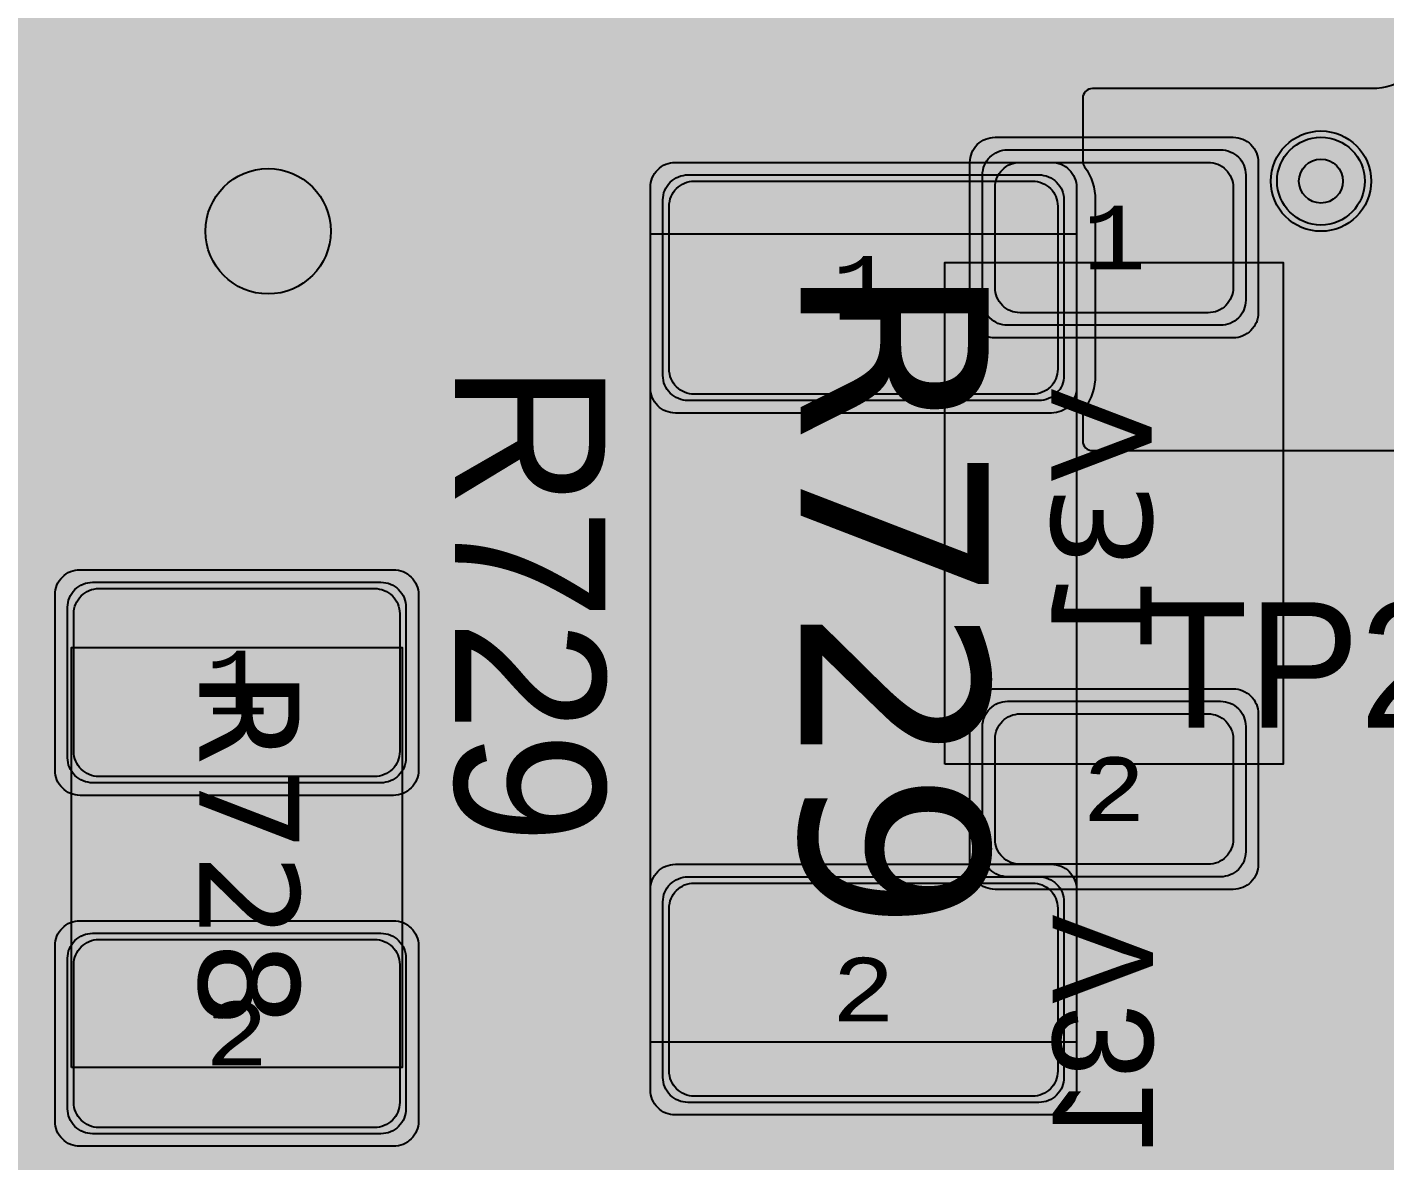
# Model space of a CAD drawing. Extents: x -28 to 199, y -61 to 255.
# Drawn here: x 42.08 to 52.91, y 197.58 to 206.63 of the extents above; entities that cross this region are included whole.
import ezdxf
from ezdxf.enums import TextEntityAlignment as Align

# ---------------------------------------------------------------- set-up
doc = ezdxf.new("R2010")
doc.units = 0
doc.header["$MEASUREMENT"] = 0
for name, color, linetype in [('ASSEMBLY_OUTLINES_BTM', 191, 'CONTINUOUS'), ('ASSEMBLY_OUTLINES_TOP', 102, 'CONTINUOUS'), ('ASSEMBLY_PART_NUMBERS_BTM', 191, 'CONTINUOUS'), ('ASSEMBLY_PART_NUMBERS_TOP', 102, 'CONTINUOUS'), ('ASSEMBLY_REF_DES_BTM', 191, 'CONTINUOUS'), ('ASSEMBLY_REF_DES_TOP', 102, 'CONTINUOUS'), ('DRILL_DRAWING', 21, 'CONTINUOUS'), ('GENERATED_SILKSCREEN_BTM', 255, 'CONTINUOUS'), ('GENERATED_SILKSCREEN_TOP', 140, 'CONTINUOUS'), ('MOUNTING_HOLES_LAYER_2', 42, 'CONTINUOUS'), ('MOUNTING_HOLES_LAYER_3', 42, 'CONTINUOUS'), ('MOUNTING_HOLES_LAYER_BOT21', 42, 'CONTINUOUS'), ('MOUNTING_HOLES_LAYER_TOP', 42, 'CONTINUOUS'), ('PART_PADS_SMD_BTM', 10, 'CONTINUOUS'), ('PART_PADS_SMD_TOP', 150, 'CONTINUOUS'), ('PIN_NUMBERS_BTM', 8, 'CONTINUOUS'), ('PIN_NUMBERS_TOP', 8, 'CONTINUOUS'), ('PLACEMENT_OUTLINES_BTM', 222, 'CONTINUOUS'), ('PLACEMENT_OUTLINES_TOP', 130, 'CONTINUOUS'), ('PLANE_DATA_LAYER_TOP', 150, 'CONTINUOUS'), ('PLANE_SHAPES_LAYER_2', 230, 'CONTINUOUS'), ('PLANE_SHAPES_LAYER_3', 81, 'CONTINUOUS'), ('PLANE_SHAPES_LAYER_TOP', 150, 'CONTINUOUS'), ('SILKSCREEN_OUTLINES_BTM', 211, 'CONTINUOUS'), ('SILKSCREEN_OUTLINES_TOP', 150, 'CONTINUOUS'), ('SILKSCREEN_REF_DES_BTM', 211, 'CONTINUOUS'), ('SILKSCREEN_REF_DES_TOP', 150, 'CONTINUOUS'), ('SOLDERMASK_PADS_BTM', 12, 'CONTINUOUS'), ('SOLDERMASK_PADS_TOP', 180, 'CONTINUOUS'), ('SOLDERPASTE_PADS_BTM', 12, 'CONTINUOUS'), ('SOLDERPASTE_PADS_TOP', 180, 'CONTINUOUS'), ('TRACES_LAYER_2', 230, 'CONTINUOUS'), ('TRACES_LAYER_3', 81, 'CONTINUOUS'), ('TRACES_LAYER_BOTTOM', 10, 'CONTINUOUS'), ('TRACES_LAYER_TOP', 150, 'CONTINUOUS'), ('VIA_HOLES_LAYER_2', 30, 'CONTINUOUS'), ('VIA_HOLES_LAYER_3', 30, 'CONTINUOUS'), ('VIA_HOLES_LAYER_BOTTOM', 30, 'CONTINUOUS'), ('VIA_HOLES_LAYER_TOP', 30, 'CONTINUOUS'), ('VIA_PADS_LAYER_2', 230, 'CONTINUOUS'), ('VIA_PADS_LAYER_3', 81, 'CONTINUOUS'), ('VIA_PADS_LAYER_BOTTOM', 10, 'CONTINUOUS'), ('VIA_PADS_LAYER_TOP', 150, 'CONTINUOUS')]:
    doc.layers.add(name, color=color, linetype=linetype)
doc.styles.add('COURIER_NEW', font='COUR.TTF')
doc.styles.add('VERDANA', font='verdana.TTF')
doc.styles.add('VERIBEST_GERBER_0', font='txt')

msp = doc.modelspace()

# ---------------------------------------------------------------- hatches: boundary and pattern name
at = {"layer": 'MOUNTING_HOLES_LAYER_2'}
h = msp.add_hatch(color=256, dxfattribs=at)
edge = h.paths.add_edge_path()
edge.add_arc((44, 205), 0.5, 0, 360)
at = {"layer": 'MOUNTING_HOLES_LAYER_3'}
h = msp.add_hatch(color=256, dxfattribs=at)
edge = h.paths.add_edge_path()
edge.add_arc((44, 205), 0.5, 0, 360)
at = {"layer": 'MOUNTING_HOLES_LAYER_BOT21'}
h = msp.add_hatch(color=256, dxfattribs=at)
edge = h.paths.add_edge_path()
edge.add_arc((44, 205), 0.5, 0, 360)
at = {"layer": 'MOUNTING_HOLES_LAYER_TOP'}
h = msp.add_hatch(color=256, dxfattribs=at)
edge = h.paths.add_edge_path()
edge.add_arc((44, 205), 0.5, 0, 360)
at = {"layer": 'PLANE_DATA_LAYER_TOP'}
msp.add_hatch(color=256, dxfattribs=at).paths.add_polyline_path([(59.5, 208.6738, 0.414213562373095), (59.4238, 208.75), (54.8262, 208.75, 0.414213562373095), (54.75, 208.6738), (54.75, 206.250008, -0.414213562373095), (54.749992, 206.25), (53.148147, 206.25, 0.1594073222067743), (53.103112, 206.235268, -0.1594069065060631), (52.807608, 206.138601), (50.5762, 206.138601, 0.414213562373095), (50.5, 206.062401), (50.5, 205.55861, 0.1579723180388247), (50.514481, 205.51392, -0.1579736474302202), (50.6, 205.25), (50.6, 203.85, -0.1579736474302071), (50.514481, 203.58608, 0.1579723180389022), (50.5, 203.54139), (50.5, 203.3262, 0.414213562373095), (50.5762, 203.25), (54.749992, 203.25, -0.414213562373095), (54.75, 203.249992), (54.75, 202.0762, 0.414213562373095), (54.8262, 202), (55.937927, 202, 0.414213562373095), (56.014127, 202.0762), (56.014127, 202.076202, 0.0405672307519167), (56.013127, 202.088506, -0.0405733412202087), (56, 202.25, -0.9999999999999999), (58, 202.25, -0.0405733412202087), (57.986873, 202.088506, 0.0405672307519167), (57.985873, 202.076202), (57.985873, 202.0762, 0.414213562373095), (58.062073, 202), (59.4238, 202, 0.414213562373095), (59.5, 202.0762)], flags=0)
for points in [[(50.1, 205.2), (50.673369, 205.304514)], [(50.1, 203.9), (50.673367, 203.795475)]]:
    msp.add_hatch(color=256, dxfattribs=at).paths.add_polyline_path(points, is_closed=False, flags=0)
at = {"layer": 'PLANE_SHAPES_LAYER_2'}
h = msp.add_hatch(color=256, dxfattribs=at)
h.paths.add_polyline_path([(169.5, 129.25), (149.5, 129.25), (142.25, 122), (142.25, 90.5), (147.5, 90.5), (147.5, 80), (154, 80), (154, 69.25), (131.75, 69.25), (131.75, 73.25), (121.25, 73.25), (121.25, 81), (110.5, 81), (110.5, 125.75), (106.5, 125.75), (106.5, 128.75), (93.5, 128.75), (93.5, 120.25), (91.75, 120.25), (91.75, 121.5), (80, 121.5), (80, 118.25), (73.25, 118.25), (73.25, 124.5), (67.5, 124.5), (67.5, 128), (57.75, 128), (57.75, 120.25), (55.25, 120.25), (55.25, 121.5), (47.5, 121.5), (47.5, 119), (35, 119), (35, 134.75), (32.75, 134.75), (32.75, 159.75), (29.25, 159.75), (29.25, 175.25), (22.5, 175.25), (22.5, 195.25), (17.25, 195.25), (17.25, 198), (22.5, 198), (22.5, 216.5), (40.25, 216.5), (40.25, 235.5), (54.5, 235.5), (54.5, 254), (87.25, 254), (87.25, 236.25), (86.25, 236.25), (86.25, 228.75), (81, 228.75), (81, 218.75), (95.25, 218.75), (95.25, 194.5), (87, 194.5), (87, 172), (131.1, 172), (131.1, 208.75), (115.5, 208.75), (115.5, 213.75), (106.75, 213.75), (106.75, 218.75), (110.25, 222.25), (110.25, 226.25), (142.5, 226.25), (142.5, 221.5), (160.5, 221.5), (160.5, 240.75), (169.5, 240.75)])
h.paths.add_polyline_path([(35.5, 149.5), (41.75, 149.5), (41.75, 152), (39.25, 152), (39.25, 154), (37.75, 154), (37.75, 152), (35.5, 152)], flags=16)
h.paths.add_polyline_path([(37.5, 125.75), (37.5, 128.75), (42.75, 128.75), (42.75, 125.75)], flags=16)
h.paths.add_polyline_path([(52, 127.75), (52, 130.75), (54.25, 130.75), (54.25, 127.75)], flags=16)
h.paths.add_polyline_path([(50.75, 219.5), (50.75, 226.5), (71.75, 226.5), (71.75, 219.5)], flags=16)
h.paths.add_polyline_path([(66.5, 150.75), (66.5, 177.5), (72.25, 177.5), (72.25, 150.75)], flags=16)
h.paths.add_polyline_path([(47.25, 185.25), (73, 185.25), (73, 188.25), (70.25, 188.25), (70.25, 191), (47.25, 191)], flags=16)
h.paths.add_polyline_path([(84.5, 208), (84.5, 212.75), (85, 212.75), (85, 208)], flags=16)
h.paths.add_polyline_path([(61.5, 137.25), (87.75, 137.25), (87.75, 140.5), (84.75, 140.5), (84.75, 143), (61.5, 143)], flags=16)
h.paths.add_polyline_path([(88.75, 127), (88.75, 130), (91, 130), (91, 127)], flags=16)
h.paths.add_polyline_path([(85.5, 130.25), (85.5, 132.5), (91, 132.5), (91, 130.25)], flags=16)
h.paths.add_polyline_path([(108.75, 142.25), (135.75, 142.25), (135.75, 145.75), (132.25, 145.75), (132.25, 149), (108.75, 149)], flags=16)
h.paths.add_polyline_path([(114.25, 126.75), (140.75, 126.75), (140.75, 129.75), (137.25, 129.75), (137.25, 133), (114.25, 133)], flags=16)
h.paths.add_polyline_path([(155.25, 180.25), (166.25, 180.25), (166.25, 186.25), (152.25, 186.25), (152.25, 183), (155.25, 183)], flags=16)
at = {"layer": 'PLANE_SHAPES_LAYER_3'}
h = msp.add_hatch(color=256, dxfattribs=at)
h.paths.add_polyline_path([(169.5, 129.25), (149.5, 129.25), (142.25, 122), (142.25, 90.5), (147.5, 90.5), (147.5, 80), (154, 80), (154, 69.25), (131.75, 69.25), (131.75, 73.25), (121.25, 73.25), (121.25, 81), (110.5, 81), (110.5, 125.75), (106.5, 125.75), (106.5, 128.75), (93.5, 128.75), (93.5, 120.25), (91.75, 120.25), (91.75, 121.5), (80, 121.5), (80, 118.25), (73.25, 118.25), (73.25, 124.5), (67.5, 124.5), (67.5, 127.75), (58.25, 127.75), (58.25, 130.25), (88.75, 130.25), (88.75, 127), (91, 127), (91, 132.5), (55, 132.5), (55, 131.25), (52, 131.25), (52, 127.75), (55, 127.75), (55, 127.25), (57.75, 127.25), (57.75, 120.25), (55.25, 120.25), (55.25, 121.5), (47.5, 121.5), (47.5, 119), (35, 119), (35, 134.75), (32.75, 134.75), (32.75, 159.75), (29.25, 159.75), (29.25, 175.25), (22.5, 175.25), (22.5, 195.25), (17.25, 195.25), (17.25, 198), (22.5, 198), (22.5, 216.5), (40.25, 216.5), (40.25, 235.5), (54.5, 235.5), (54.5, 254), (87.25, 254), (87.25, 236.25), (86.25, 236.25), (86.25, 228.75), (81, 228.75), (81, 218.75), (95.25, 218.75), (95.25, 194.5), (87, 194.5), (87, 172), (131.1, 172), (131.1, 208.75), (115.5, 208.75), (115.5, 213.75), (106.75, 213.75), (106.75, 218.75), (110.25, 222.25), (110.25, 226.25), (142.5, 226.25), (142.5, 221.5), (160.5, 221.5), (160.5, 240.75), (169.5, 240.75)])
h.paths.add_polyline_path([(35.5, 149.5), (41.75, 149.5), (41.75, 152), (39.25, 152), (39.25, 154), (37.75, 154), (37.75, 152), (35.5, 152)], flags=16)
h.paths.add_polyline_path([(37.5, 125.75), (37.5, 128.75), (42.75, 128.75), (42.75, 125.75)], flags=16)
h.paths.add_polyline_path([(50.75, 219.5), (50.75, 226.5), (71.75, 226.5), (71.75, 219.5)], flags=16)
h.paths.add_polyline_path([(66.5, 150.75), (66.5, 177.5), (72.25, 177.5), (72.25, 150.75)], flags=16)
h.paths.add_polyline_path([(47.25, 185.25), (73, 185.25), (73, 188.25), (70.25, 188.25), (70.25, 191), (47.25, 191)], flags=16)
h.paths.add_polyline_path([(84.5, 208), (84.5, 212.75), (85, 212.75), (85, 208)], flags=16)
h.paths.add_polyline_path([(61.5, 137.25), (87.75, 137.25), (87.75, 140.5), (84.75, 140.5), (84.75, 143), (61.5, 143)], flags=16)
h.paths.add_polyline_path([(108.75, 142.25), (135.75, 142.25), (135.75, 145.75), (132.25, 145.75), (132.25, 149), (108.75, 149)], flags=16)
h.paths.add_polyline_path([(114.25, 126.75), (140.75, 126.75), (140.75, 129.75), (137.25, 129.75), (137.25, 133), (114.25, 133)], flags=16)
h.paths.add_polyline_path([(155.25, 180.25), (166.25, 180.25), (166.25, 186.25), (152.25, 186.25), (152.25, 183), (155.25, 183)], flags=16)
at = {"layer": 'VIA_HOLES_LAYER_2'}
h = msp.add_hatch(color=256, dxfattribs=at)
edge = h.paths.add_edge_path()
edge.add_arc((52.4, 205.4), 0.175, 0, 360)
at = {"layer": 'VIA_HOLES_LAYER_3'}
h = msp.add_hatch(color=256, dxfattribs=at)
edge = h.paths.add_edge_path()
edge.add_arc((52.4, 205.4), 0.175, 0, 360)
at = {"layer": 'VIA_HOLES_LAYER_BOTTOM'}
h = msp.add_hatch(color=256, dxfattribs=at)
edge = h.paths.add_edge_path()
edge.add_arc((52.4, 205.4), 0.175, 0, 360)
at = {"layer": 'VIA_HOLES_LAYER_TOP'}
h = msp.add_hatch(color=256, dxfattribs=at)
edge = h.paths.add_edge_path()
edge.add_arc((52.4, 205.4), 0.175, 0, 360)

# ---------------------------------------------------------------- linework, layer by layer
at = {"layer": 'ASSEMBLY_OUTLINES_BTM', "const_width": 0.1}
msp.add_lwpolyline([(49.4, 200.75), (49.4, 204.75), (52.1, 204.75), (52.1, 200.75)], close=True, dxfattribs=at)
at = {"layer": 'ASSEMBLY_OUTLINES_BTM', "const_width": 0.25}
msp.add_lwpolyline([(49.6, 204.25), (51.85, 204.25)], dxfattribs=at)
at = {"layer": 'ASSEMBLY_OUTLINES_TOP', "const_width": 0.1}
msp.add_lwpolyline([(47.05, 198.53), (47.05, 204.98), (50.45, 204.98), (50.45, 198.53)], close=True, dxfattribs=at)
at = {"layer": 'ASSEMBLY_OUTLINES_TOP'}
msp.add_lwpolyline([(42.43, 198.33), (42.43, 201.68), (45.07, 201.68), (45.07, 198.33)], close=True, dxfattribs=at)
at = {"layer": 'GENERATED_SILKSCREEN_BTM'}
for points, const_width in [([(49.6, 206.25), (51.85, 206.25)], 0.25), ([(51.0568, 199.122), (51.0568, 199.1444), (51.056, 199.1492), (51.0536, 199.1532), (51.0504, 199.1572), (51.0456, 199.1588), (50.2784, 199.4188), (50.272, 199.4188), (50.2672, 199.4164), (50.2632, 199.4124), (50.26, 199.4068), (50.2592, 199.4012), (50.26, 199.3956), (50.2624, 199.3908), (50.268, 199.3876), (51.0224, 199.134), (50.268, 198.8788), (50.2624, 198.8756), (50.26, 198.8708), (50.2592, 198.8652), (50.26, 198.8596), (50.2632, 198.854), (50.2672, 198.85), (50.272, 198.8484), (50.2784, 198.8492), (51.0456, 199.1076), (51.0504, 199.11), (51.0536, 199.114), (51.056, 199.118), (51.0568, 199.122)], 0.15), ([(51.0536, 198.5444), (50.944, 198.6796), (50.94, 198.6836), (50.9376, 198.6844), (50.9352, 198.6844), (50.9296, 198.6836), (50.924, 198.6804), (50.92, 198.6764), (50.9168, 198.6716), (50.916, 198.666), (50.9176, 198.6604), (51.024, 198.53), (51.024, 198.2716), (50.9232, 198.1468), (50.7744, 198.1468), (50.6728, 198.27), (50.6728, 198.4028), (50.6712, 198.4092), (50.668, 198.4132), (50.6624, 198.4156), (50.6568, 198.4164), (50.6512, 198.4156), (50.6456, 198.4132), (50.6424, 198.4092), (50.6408, 198.4028), (50.6408, 198.27), (50.5392, 198.1468), (50.3904, 198.1468), (50.2896, 198.2716), (50.2896, 198.53), (50.396, 198.6604), (50.3976, 198.666), (50.3968, 198.6716), (50.3944, 198.6764), (50.3896, 198.6804), (50.3848, 198.6836), (50.3792, 198.6844), (50.376, 198.6844), (50.3736, 198.6836), (50.3696, 198.6796), (50.26, 198.5444), (50.2592, 198.542), (50.2584, 198.5396), (50.2576, 198.5388), (50.2568, 198.5356), (50.2568, 198.266), (50.2576, 198.262), (50.2584, 198.2604), (50.2592, 198.258), (50.26, 198.2556), (50.3696, 198.1204), (50.3736, 198.118), (50.3768, 198.1172), (50.3792, 198.1156), (50.3824, 198.1148), (50.5472, 198.1148), (50.5496, 198.1156), (50.5552, 198.1172), (50.5592, 198.118), (50.5608, 198.1204), (50.6568, 198.238), (50.7528, 198.1204), (50.7544, 198.1196), (50.756, 198.118), (50.7568, 198.1172), (50.7584, 198.1172), (50.764, 198.1156), (50.7664, 198.1148), (50.9312, 198.1148), (50.9352, 198.1156), (50.9384, 198.1172), (50.9416, 198.118), (50.944, 198.1204), (51.0536, 198.2556), (51.0552, 198.2588), (51.056, 198.2596), (51.056, 198.262), (51.0568, 198.2628), (51.0568, 198.2636), (51.0568, 198.266), (51.0568, 198.5356), (51.056, 198.5388), (51.0552, 198.542), (51.0536, 198.5444)], 0.15), ([(51.024, 197.5028), (51.024, 197.6436), (50.2728, 197.6436), (50.2672, 197.6444), (50.2632, 197.6468), (50.2608, 197.6508), (50.26, 197.6564), (50.2592, 197.6604), (50.2592, 197.6644), (50.2608, 197.6676), (50.264, 197.6708), (50.4832, 197.8268), (50.4888, 197.8292), (50.4944, 197.8292), (50.4992, 197.8268), (50.5032, 197.8228), (50.5064, 197.818), (50.508, 197.8124), (50.508, 197.8092), (50.5064, 197.8068), (50.5048, 197.8044), (50.5024, 197.8028), (50.3232, 197.6748), (51.024, 197.6748), (51.024, 197.8148)], 0.15), ([(51.024, 197.8148), (51.0256, 197.8212), (51.0288, 197.8244), (51.0344, 197.8268), (51.0408, 197.8276), (51.0464, 197.8268), (51.052, 197.8244), (51.056, 197.8212), (51.0568, 197.8148), (51.0568, 197.5028)], 0.15)]:
    msp.add_lwpolyline(points, dxfattribs=dict(at, const_width=const_width))
for points, const_width in [([(49.625, 204.749995), (49.400005, 204.749995), (49.400005, 200.750005), (49.625, 200.750005), (49.625, 200.749995), (49.4, 200.749995, -0.4142135624), (49.399995, 200.75), (49.399995, 204.75, -0.4142135624), (49.4, 204.750005), (49.625, 204.750005), (49.625, 204.749995)], 0.15), ([(52.100005, 200.75, -0.4142135624), (52.1, 200.749995), (51.875, 200.749995), (51.875, 200.750005), (52.099995, 200.750005), (52.099995, 204.749995), (51.875, 204.749995), (51.875, 204.750005), (52.1, 204.750005, -0.4142135624), (52.100005, 204.75), (52.100005, 200.75)], 0.15), ([(49.64383, 204.249995), (49.6, 204.249995, -1), (49.6, 204.250005), (49.643822, 204.250005, 9.851e-06), (49.64383, 204.249995)], 0.25)]:
    msp.add_lwpolyline(points, format="xyb", dxfattribs=dict(at, const_width=const_width))
at = {"layer": 'GENERATED_SILKSCREEN_TOP', "const_width": 0.15}
for points in [[(47.075, 204.979995), (47.050005, 204.979995), (47.050005, 198.530005), (47.075, 198.530005), (47.075, 198.529995), (47.05, 198.529995, -0.4142135624), (47.049995, 198.53), (47.049995, 204.98, -0.4142135624), (47.05, 204.980005), (47.075, 204.980005), (47.075, 204.979995)], [(50.450005, 198.53, -0.4142135624), (50.45, 198.529995), (50.425, 198.529995), (50.425, 198.530005), (50.449995, 198.530005), (50.449995, 204.979995), (50.425, 204.979995), (50.425, 204.980005), (50.45, 204.980005, -0.4142135624), (50.450005, 204.98), (50.450005, 198.53)], [(42.430005, 199.416164, 1.1642e-05), (42.429995, 199.416156), (42.429995, 200.583844, 1.1642e-05), (42.430005, 200.583836), (42.430005, 199.416164)], [(45.070005, 199.416156, 1.1642e-05), (45.069995, 199.416164), (45.069995, 200.583836, 1.1642e-05), (45.070005, 200.583844), (45.070005, 199.416156)]]:
    msp.add_lwpolyline(points, format="xyb", dxfattribs=at)
for points in [[(46.2388, 202.9384), (46.2412, 202.9348), (46.2472, 202.9336), (46.2532, 202.93), (46.2592, 202.93), (46.5064, 202.93), (46.5124, 202.93), (46.516, 202.9336), (46.5196, 202.9336), (46.5208, 202.9348), (46.522, 202.936), (46.5256, 202.9384), (46.69, 203.1424), (46.6924, 203.1484), (46.6936, 203.152), (46.6948, 203.158), (46.6948, 203.7628), (46.6924, 203.7736), (46.6864, 203.7796), (46.6804, 203.7868), (46.6708, 203.7892), (45.5188, 203.7892), (45.5092, 203.7868), (45.5032, 203.7808), (45.4996, 203.7736), (45.4984, 203.7652), (45.4996, 203.7556), (45.5032, 203.7472), (45.5092, 203.7412), (45.5188, 203.7388), (46.0708, 203.7388), (46.0708, 203.1748), (45.5116, 202.978), (45.5032, 202.9732), (45.4984, 202.9648), (45.4972, 202.9552), (45.4996, 202.948), (45.5044, 202.9408), (45.5104, 202.9348), (45.5176, 202.9312), (45.5272, 202.9336), (46.0864, 203.1304), (46.2388, 202.9384)], [(46.6456, 203.7388), (46.6456, 203.164), (46.4944, 202.978), (46.2712, 202.978), (46.1188, 203.164), (46.1188, 203.7388), (46.6456, 203.7388)], [(45.5308, 202.4884), (45.5224, 202.4908), (45.514, 202.4896), (45.5068, 202.4836), (45.502, 202.4776), (45.4996, 202.4692), (45.4984, 202.4608), (45.502, 202.4536), (45.508, 202.4476), (46.6588, 201.8008), (46.6648, 201.7984), (46.6696, 201.7984), (46.6744, 201.7984), (46.6792, 201.8008), (46.6864, 201.8044), (46.6912, 201.8092), (46.6936, 201.8152), (46.6948, 201.8212), (46.6948, 202.6312), (46.6924, 202.6396), (46.6864, 202.6456), (46.6792, 202.6504), (46.6696, 202.6516), (46.6612, 202.6504), (46.6528, 202.6456), (46.6468, 202.6396), (46.6456, 202.6312), (46.6456, 201.862), (45.5308, 202.4884)], [(51.472, 201.043), (51.473, 201.036), (51.478, 201.03), (51.485, 201.027), (51.492, 201.026), (51.499, 201.027), (51.505, 201.03), (51.51, 201.036), (51.512, 201.043), (51.512, 201.982), (51.829, 201.982), (51.836, 201.984), (51.842, 201.988), (51.845, 201.995), (51.846, 202.002), (51.845, 202.01), (51.842, 202.017), (51.836, 202.022), (51.829, 202.023), (51.154, 202.023), (51.147, 202.022), (51.142, 202.017), (51.138, 202.01), (51.137, 202.002), (51.138, 201.995), (51.142, 201.988), (51.147, 201.984), (51.154, 201.982), (51.472, 201.982), (51.472, 201.043)], [(52.788, 201.643), (52.791, 201.645), (52.792, 201.65), (52.795, 201.655), (52.795, 201.66), (52.795, 201.866), (52.795, 201.871), (52.792, 201.874), (52.792, 201.877), (52.791, 201.878), (52.79, 201.879), (52.788, 201.881), (52.618, 202.019), (52.613, 202.021), (52.609, 202.022), (52.605, 202.023), (52.101, 202.023), (52.092, 202.021), (52.086, 202.016), (52.081, 202.01), (52.079, 202.003), (52.079, 201.043), (52.081, 201.035), (52.086, 201.03), (52.092, 201.027), (52.099, 201.026), (52.107, 201.027), (52.114, 201.03), (52.119, 201.035), (52.121, 201.043), (52.121, 201.503), (52.605, 201.503), (52.612, 201.504), (52.615, 201.505), (52.616, 201.505), (52.618, 201.506), (52.788, 201.643)], [(52.121, 201.982), (52.599, 201.982), (52.755, 201.856), (52.755, 201.67), (52.599, 201.543), (52.121, 201.543), (52.121, 201.982)], [(46.69, 200.8732), (46.5256, 200.6716), (46.5196, 200.668), (46.5148, 200.6668), (46.5112, 200.6644), (46.5064, 200.6632), (46.342, 200.6632), (46.3384, 200.6644), (46.33, 200.6668), (46.324, 200.668), (46.3216, 200.6716), (45.6724, 201.4708), (45.544, 201.4708), (45.544, 200.6872), (45.5416, 200.6788), (45.5368, 200.6716), (45.5284, 200.668), (45.5188, 200.6668), (45.5104, 200.668), (45.502, 200.6716), (45.4972, 200.6788), (45.4948, 200.6872), (45.4948, 201.496), (45.4972, 201.5056), (45.5032, 201.5116), (45.5104, 201.5176), (45.5188, 201.52), (45.6832, 201.52), (45.6868, 201.5188), (45.6952, 201.5164), (45.6988, 201.514), (45.7012, 201.5116), (45.7036, 201.5092), (46.354, 200.7112), (46.4944, 200.7112), (46.6456, 200.8984), (46.6456, 201.286), (46.486, 201.4816), (46.4836, 201.49), (46.4848, 201.4972), (46.4884, 201.5056), (46.4956, 201.5104), (46.504, 201.5152), (46.5124, 201.5164), (46.5196, 201.5152), (46.5256, 201.5092), (46.69, 201.3076), (46.6912, 201.3028), (46.6924, 201.2992), (46.6936, 201.298), (46.6948, 201.2932), (46.6948, 200.8888), (46.6936, 200.884), (46.6936, 200.8828), (46.6924, 200.8816), (46.6912, 200.878), (46.69, 200.8732)], [(45.4996, 200.1736), (45.664, 200.3752), (45.67, 200.3812), (45.6772, 200.3824), (45.6856, 200.3812), (45.694, 200.3764), (45.7012, 200.3716), (45.7048, 200.3632), (45.706, 200.356), (45.7036, 200.3476), (45.544, 200.152), (45.544, 199.7644), (45.6952, 199.5772), (46.126, 199.5772), (45.994, 199.7404), (45.9916, 199.7452), (45.9904, 199.7464), (45.9892, 199.75), (45.9892, 199.7548), (45.9892, 200.1592), (45.9892, 200.164), (45.9928, 200.1712), (45.994, 200.1736), (46.1572, 200.3752), (46.1584, 200.3776), (46.1608, 200.38), (46.1644, 200.3824), (46.1728, 200.3848), (46.1776, 200.386), (46.5064, 200.386), (46.5124, 200.3848), (46.5172, 200.3824), (46.5208, 200.38), (46.522, 200.3776), (46.5256, 200.3752), (46.69, 200.1736), (46.6912, 200.1688), (46.6924, 200.1652), (46.6936, 200.164), (46.6948, 200.1592), (46.6948, 199.7548), (46.6936, 199.75), (46.6936, 199.7488), (46.6924, 199.7476), (46.6912, 199.744), (46.69, 199.7392), (46.5256, 199.5376), (46.5208, 199.534), (46.5148, 199.5328), (46.5112, 199.5304), (46.5064, 199.5292), (45.6832, 199.5292), (45.6796, 199.5304), (45.6712, 199.5328), (45.6688, 199.534), (45.664, 199.5376), (45.4996, 199.7392), (45.4972, 199.7452), (45.496, 199.7464), (45.496, 199.7488), (45.496, 199.7512), (45.4948, 199.7524), (45.4948, 199.7548), (45.4948, 200.1592), (45.496, 200.164), (45.4972, 200.1688), (45.4996, 200.1736)], [(46.4944, 200.3368), (46.1896, 200.3368), (46.0372, 200.152), (46.0372, 199.7644), (46.1896, 199.5772), (46.4944, 199.5772), (46.6456, 199.7644), (46.6456, 200.152), (46.4944, 200.3368)]]:
    msp.add_lwpolyline(points, dxfattribs=at)
at = {"layer": 'MOUNTING_HOLES_LAYER_2'}
msp.add_circle((44, 205), 0.5, dxfattribs=at)
at = {"layer": 'MOUNTING_HOLES_LAYER_3'}
msp.add_circle((44, 205), 0.5, dxfattribs=at)
at = {"layer": 'MOUNTING_HOLES_LAYER_BOT21'}
msp.add_circle((44, 205), 0.5, dxfattribs=at)
at = {"layer": 'MOUNTING_HOLES_LAYER_TOP'}
msp.add_circle((44, 205), 0.5, dxfattribs=at)
at = {"layer": 'PART_PADS_SMD_BTM'}
for points in [[(51.8, 204.45, -0.4142135624), (51.6, 204.25), (49.9, 204.25, -0.4142135624), (49.7, 204.45), (49.7, 205.45, -0.4142135624), (49.9, 205.65), (51.6, 205.65, -0.4142135624), (51.8, 205.45)], [(51.8, 200.05, -0.4142135624), (51.6, 199.85), (49.9, 199.85, -0.4142135624), (49.7, 200.05), (49.7, 201.05, -0.4142135624), (49.9, 201.25), (51.6, 201.25, -0.4142135624), (51.8, 201.05)]]:
    msp.add_lwpolyline(points, format="xyb", close=True, dxfattribs=at)
at = {"layer": 'PART_PADS_SMD_TOP'}
for points in [[(47.15, 205.25, -0.4142135624), (47.35, 205.45), (50.15, 205.45, -0.4142135624), (50.35, 205.25), (50.35, 203.85, -0.4142135624), (50.15, 203.65), (47.35, 203.65, -0.4142135624), (47.15, 203.85)], [(42.4, 202, -0.4142135624), (42.6, 202.2), (44.9, 202.2, -0.4142135624), (45.1, 202), (45.1, 200.8, -0.4142135624), (44.9, 200.6), (42.6, 200.6, -0.4142135624), (42.4, 200.8)], [(47.15, 199.65, -0.4142135624), (47.35, 199.85), (50.15, 199.85, -0.4142135624), (50.35, 199.65), (50.35, 198.25, -0.4142135624), (50.15, 198.05), (47.35, 198.05, -0.4142135624), (47.15, 198.25)], [(42.4, 199.2, -0.4142135624), (42.6, 199.4), (44.9, 199.4, -0.4142135624), (45.1, 199.2), (45.1, 198, -0.4142135624), (44.9, 197.8), (42.6, 197.8, -0.4142135624), (42.4, 198)]]:
    msp.add_lwpolyline(points, format="xyb", close=True, dxfattribs=at)
at = {"layer": 'PLACEMENT_OUTLINES_BTM'}
msp.add_lwpolyline([(49.4, 200.75), (49.4, 204.75), (52.1, 204.75), (52.1, 200.75)], close=True, dxfattribs=at)
at = {"layer": 'PLACEMENT_OUTLINES_TOP'}
for points in [[(47.05, 198.53), (47.05, 204.98), (50.45, 204.98), (50.45, 198.53)], [(42.43, 198.33), (42.43, 201.68), (45.07, 201.68), (45.07, 198.33)]]:
    msp.add_lwpolyline(points, close=True, dxfattribs=at)
at = {"layer": 'PLANE_DATA_LAYER_TOP'}
msp.add_lwpolyline([(53.103112, 206.235268, -0.1594069065), (52.807608, 206.138601), (50.5762, 206.138601, 0.4142135624), (50.5, 206.062401), (50.5, 205.55861, 0.157972318), (50.514481, 205.51392, -0.1579736474), (50.6, 205.25), (50.6, 203.85, -0.1579736474), (50.514481, 203.58608, 0.157972318), (50.5, 203.54139), (50.5, 203.3262, 0.4142135624), (50.5762, 203.25), (54.749992, 203.25, -0.4142135624)], format="xyb", dxfattribs=at)
at = {"layer": 'PLANE_DATA_LAYER_TOP', "const_width": 0.5}
for points in [[(50.1, 205.2), (50.673369, 205.304514)], [(50.1, 203.9), (50.673367, 203.795475)]]:
    msp.add_lwpolyline(points, dxfattribs=at)
at = {"layer": 'PLANE_SHAPES_LAYER_TOP'}
msp.add_solid([(50.5, 203.25), (54.75, 203.25), (50.5, 206.25), (54.75, 206.25)], dxfattribs=at)
at = {"layer": 'SILKSCREEN_OUTLINES_BTM', "const_width": 0.25}
for points in [[(49.6, 206.25), (51.85, 206.25)], [(49.6, 204.25), (51.85, 204.25)]]:
    msp.add_lwpolyline(points, dxfattribs=at)
at = {"layer": 'SILKSCREEN_OUTLINES_BTM'}
msp.add_lwpolyline([(49.4, 200.75), (49.4, 204.75), (52.1, 204.75), (52.1, 200.75)], close=True, dxfattribs=at)
at = {"layer": 'SILKSCREEN_OUTLINES_TOP'}
for points in [[(47.05, 198.53), (47.05, 204.98), (50.45, 204.98), (50.45, 198.53)], [(42.43, 198.33), (42.43, 201.68), (45.07, 201.68), (45.07, 198.33)]]:
    msp.add_lwpolyline(points, close=True, dxfattribs=at)
at = {"layer": 'SOLDERMASK_PADS_BTM'}
for points in [[(51.9, 204.35, -0.4142135624), (51.7, 204.15), (49.8, 204.15, -0.4142135624), (49.6, 204.35), (49.6, 205.55, -0.4142135624), (49.8, 205.75), (51.7, 205.75, -0.4142135624), (51.9, 205.55)], [(51.9, 199.95, -0.4142135624), (51.7, 199.75), (49.8, 199.75, -0.4142135624), (49.6, 199.95), (49.6, 201.15, -0.4142135624), (49.8, 201.35), (51.7, 201.35, -0.4142135624), (51.9, 201.15)]]:
    msp.add_lwpolyline(points, format="xyb", close=True, dxfattribs=at)
at = {"layer": 'SOLDERMASK_PADS_TOP'}
for points in [[(47.05, 205.35, -0.4142135624), (47.25, 205.55), (50.25, 205.55, -0.4142135624), (50.45, 205.35), (50.45, 203.75, -0.4142135624), (50.25, 203.55), (47.25, 203.55, -0.4142135624), (47.05, 203.75)], [(42.3, 202.1, -0.4142135624), (42.5, 202.3), (45, 202.3, -0.4142135624), (45.2, 202.1), (45.2, 200.7, -0.4142135624), (45, 200.5), (42.5, 200.5, -0.4142135624), (42.3, 200.7)], [(47.05, 199.75, -0.4142135624), (47.25, 199.95), (50.25, 199.95, -0.4142135624), (50.45, 199.75), (50.45, 198.15, -0.4142135624), (50.25, 197.95), (47.25, 197.95, -0.4142135624), (47.05, 198.15)], [(42.3, 199.3, -0.4142135624), (42.5, 199.5), (45, 199.5, -0.4142135624), (45.2, 199.3), (45.2, 197.9, -0.4142135624), (45, 197.7), (42.5, 197.7, -0.4142135624), (42.3, 197.9)]]:
    msp.add_lwpolyline(points, format="xyb", close=True, dxfattribs=at)
at = {"layer": 'SOLDERPASTE_PADS_BTM'}
for points in [[(51.7, 204.55, -0.4142135624), (51.5, 204.35), (50, 204.35, -0.4142135624), (49.8, 204.55), (49.8, 205.35, -0.4142135624), (50, 205.55), (51.5, 205.55, -0.4142135624), (51.7, 205.35)], [(51.7, 200.15, -0.4142135624), (51.5, 199.95), (50, 199.95, -0.4142135624), (49.8, 200.15), (49.8, 200.95, -0.4142135624), (50, 201.15), (51.5, 201.15, -0.4142135624), (51.7, 200.95)]]:
    msp.add_lwpolyline(points, format="xyb", close=True, dxfattribs=at)
at = {"layer": 'SOLDERPASTE_PADS_TOP'}
for points in [[(47.2, 205.2, -0.4142135624), (47.4, 205.4), (50.1, 205.4, -0.4142135624), (50.3, 205.2), (50.3, 203.9, -0.4142135624), (50.1, 203.7), (47.4, 203.7, -0.4142135624), (47.2, 203.9)], [(42.45, 201.95, -0.4142135624), (42.65, 202.15), (44.85, 202.15, -0.4142135624), (45.05, 201.95), (45.05, 200.85, -0.4142135624), (44.85, 200.65), (42.65, 200.65, -0.4142135624), (42.45, 200.85)], [(47.2, 199.6, -0.4142135624), (47.4, 199.8), (50.1, 199.8, -0.4142135624), (50.3, 199.6), (50.3, 198.3, -0.4142135624), (50.1, 198.1), (47.4, 198.1, -0.4142135624), (47.2, 198.3)], [(42.45, 199.15, -0.4142135624), (42.65, 199.35), (44.85, 199.35, -0.4142135624), (45.05, 199.15), (45.05, 198.05, -0.4142135624), (44.85, 197.85), (42.65, 197.85, -0.4142135624), (42.45, 198.05)]]:
    msp.add_lwpolyline(points, format="xyb", close=True, dxfattribs=at)
at = {"layer": 'TRACES_LAYER_2', "const_width": 0.35}
for points in [[(39, 157.75), (39, 164.278948), (39.977084, 165.256032), (39.977084, 195.954471), (60.237, 216.214387), (76.851201, 216.214387), (80.742914, 220.1061), (91.363492, 220.1061), (91.940199, 220.682807), (101.119002, 220.682807), (104.461707, 224.025512), (105.460006, 224.025512), (107.101084, 225.66659), (107.101084, 228.559662), (109.375, 230.833578), (109.375, 237.875), (108.5, 238.75)], [(108.5, 236.75), (108.5, 230.833578), (106.588042, 228.92162), (106.588042, 225.860655), (105.279387, 224.552), (104.281088, 224.552), (100.911895, 221.182807), (91.457807, 221.182807), (90.977327, 220.702327), (80.533007, 220.702327), (76.721293, 216.890613), (60.206119, 216.890613), (39.477084, 196.161578), (39.477084, 165.651779), (37.478919, 163.653614), (37.478919, 157.997487), (37.231432, 157.75), (36.75, 157.75)]]:
    msp.add_lwpolyline(points, dxfattribs=at)
at = {"layer": 'TRACES_LAYER_3', "const_width": 0.5}
msp.add_lwpolyline([(67.3, 194.9), (67.3, 196.656164), (66.214744, 197.74142), (44.74142, 197.74142), (43.3, 196.3)], dxfattribs=at)
at = {"layer": 'TRACES_LAYER_BOTTOM'}
for points, const_width in [([(50, 214.35), (51.75, 214.35), (52.782571, 213.317429), (52.782571, 210.11843), (44.525468, 201.861327), (44.043175, 201.861327)], 0.75), ([(50.75, 204.95), (52.077, 204.95), (52.4, 205.273), (52.4, 205.4)], 0.5), ([(44.043175, 201.861327), (42.489104, 201.861327), (39.327777, 198.7), (20.7, 198.7)], 0.75), ([(44.043175, 201.861327), (45.5, 200.404502), (45.5, 195)], 0.75), ([(50.75, 200.55), (53.673, 200.55), (54.473, 199.75), (56, 199.75)], 0.75)]:
    msp.add_lwpolyline(points, dxfattribs=dict(at, const_width=const_width))
at = {"layer": 'TRACES_LAYER_TOP'}
for points, const_width in [([(23.217754, 174.6807), (18.926177, 178.972277), (18.926177, 192.83536), (23.70649, 197.615673), (38.904775, 197.615673), (40.314528, 199.025426), (40.314528, 205.530451), (41.422678, 206.638601), (52.807608, 206.638601), (54.050159, 207.881152), (54.050159, 212.599841), (53.75, 212.9), (53.75, 214.1)], 0.5), ([(52.4, 205.4), (51.55, 204.55), (48.75, 204.55)], 0.5), ([(51, 196.6), (51.637291, 197.237291), (51.637291, 197.287291), (52.03219, 197.68219), (56.30057, 197.68219), (62.46838, 203.85), (63.5, 203.85)], 0.5), ([(48.75, 198.95), (48.05, 198.95), (47.012709, 199.987291), (46.627719, 199.987291), (45.616073, 200.998937), (43.75, 200.998937), (43.75, 201.4)], 0.75), ([(56, 199.75), (51.427, 199.75), (50.627, 198.95), (48.75, 198.95)], 0.75), ([(47.8, 196.3), (46.6, 196.3), (44.3, 198.6), (43.75, 198.6)], 0.75), ([(43.75, 198.6), (43.2, 198.6)], 0.5), ([(43.2, 198.6), (39.5, 194.9), (39.5, 193.35)], 0.35)]:
    msp.add_lwpolyline(points, dxfattribs=dict(at, const_width=const_width))
at = {"layer": 'VIA_HOLES_LAYER_2'}
msp.add_circle((52.4, 205.4), 0.175, dxfattribs=at)
at = {"layer": 'VIA_HOLES_LAYER_3'}
msp.add_circle((52.4, 205.4), 0.175, dxfattribs=at)
at = {"layer": 'VIA_HOLES_LAYER_BOTTOM'}
msp.add_circle((52.4, 205.4), 0.175, dxfattribs=at)
at = {"layer": 'VIA_HOLES_LAYER_TOP'}
msp.add_circle((52.4, 205.4), 0.175, dxfattribs=at)
at = {"layer": 'VIA_PADS_LAYER_2'}
msp.add_circle((52.4, 205.4), 0.4, dxfattribs=at)
at = {"layer": 'VIA_PADS_LAYER_3'}
msp.add_circle((52.4, 205.4), 0.4, dxfattribs=at)
at = {"layer": 'VIA_PADS_LAYER_BOTTOM'}
msp.add_circle((52.4, 205.4), 0.35, dxfattribs=at)
at = {"layer": 'VIA_PADS_LAYER_TOP'}
msp.add_circle((52.4, 205.4), 0.35, dxfattribs=at)

# ---------------------------------------------------------------- texts
at = {"layer": 'ASSEMBLY_PART_NUMBERS_BTM', "style": 'VERIBEST_GERBER_0', "text_generation_flag": 2}
for s, p in [('ERJ-3EKF3401V', (44.04, 226.25)), ('ERJ-3EKF10R7V', (44.04, 222)), ('MCR25JZHJ000', (52.54, 215.75)), ('NLFV32T-1R0M-EF', (41.29, 212)), ('MPZ1608S221A_1', (42.29, 207.5)), ('CL10B104KB8SFNC', (51.71, 204.75)), ('GRM32DR71E106KA12L', (40.54, 202.5))]:
    msp.add_text(s, height=2.032, rotation=90, dxfattribs=at).set_placement(p, align=Align.TOP_LEFT)
for s, p in [('CL21B225KOFNNNE', (45.75, 206.46)), ('ERJ-3EKF4701V', (60.25, 205.21)), ('CL21B106KOQNNNE', (59.5, 204.54))]:
    msp.add_text(s, height=2.032, dxfattribs=at).set_placement(p, align=Align.TOP_LEFT)
at = {"layer": 'ASSEMBLY_PART_NUMBERS_TOP', "style": 'VERIBEST_GERBER_0'}
for s, p in [('MCR25JZHJ000', (47.71, 215.5)), ('MCR25JZHJ000', (51.21, 215.5)), ('CRCW2512510RJNEG', (46.21, 201.75))]:
    msp.add_text(s, height=2.032, rotation=270, dxfattribs=at).set_placement(p, align=Align.TOP_LEFT)
for s, p in [('5010', (50.25, 208.21)), ('MURS160-13-F', (30.75, 207.79)), ('CL10B104KB8SFNC', (17.75, 199.79)), ('MCR25JZHJ000', (24, 198.71)), ('PTVS16VP1UP,115', (30.5, 198.71)), ('MMZ1608A182B', (31.25, 198.29))]:
    msp.add_text(s, height=2.032, dxfattribs=at).set_placement(p, align=Align.TOP_LEFT)
at = {"layer": 'ASSEMBLY_REF_DES_BTM', "style": 'VERDANA', "text_generation_flag": 2}
msp.add_text('V31', height=0.8, rotation=90, dxfattribs=at).set_placement((50.25, 203.75), align=Align.TOP_LEFT)
at = {"layer": 'ASSEMBLY_REF_DES_TOP', "style": 'VERDANA'}
for s, height, p in [('R729', 1.5, (49.75, 204.75)), ('R728', 0.8, (44.25, 201.5))]:
    msp.add_text(s, height=height, rotation=270, dxfattribs=at).set_placement(p, align=Align.TOP_LEFT)
at = {"layer": 'DRILL_DRAWING', "style": 'VERIBEST_GERBER_0'}
for s, p in [('A', (52.4, 205.4)), ('T', (41.5, 205)), ('T', (44, 205))]:
    msp.add_text(s, height=2, dxfattribs=at).set_placement(p, align=Align.MIDDLE_CENTER)
at = {"layer": 'PIN_NUMBERS_BTM', "style": 'COURIER_NEW'}
for s, p in [('1', (50.75, 204.95)), ('1', (48.75, 204.55)), ('1', (43.75, 201.4)), ('2', (50.75, 200.55)), ('2', (48.75, 198.95)), ('2', (43.75, 198.6))]:
    msp.add_text(s, height=0.508, dxfattribs=at).set_placement(p, align=Align.MIDDLE_CENTER)
at = {"layer": 'PIN_NUMBERS_TOP', "style": 'COURIER_NEW'}
for s, p in [('1', (50.75, 204.95)), ('1', (48.75, 204.55)), ('1', (43.75, 201.4)), ('2', (50.75, 200.55)), ('2', (48.75, 198.95)), ('2', (43.75, 198.6))]:
    msp.add_text(s, height=0.508, dxfattribs=at).set_placement(p, align=Align.MIDDLE_CENTER)
at = {"layer": 'SILKSCREEN_REF_DES_BTM', "style": 'VERIBEST_GERBER_0', "text_generation_flag": 2}
msp.add_text('V31', height=0.8, rotation=90, dxfattribs=at).set_placement((50.26, 199.55), align=Align.TOP_LEFT)
at = {"layer": 'SILKSCREEN_REF_DES_TOP', "style": 'VERIBEST_GERBER_0'}
msp.add_text('R729', height=1.2, rotation=270, dxfattribs=at).set_placement((46.69, 203.95), align=Align.TOP_LEFT)
msp.add_text('TP20', height=1, dxfattribs=at).set_placement((51, 202.04), align=Align.TOP_LEFT)

doc.saveas('drawing.dxf')
